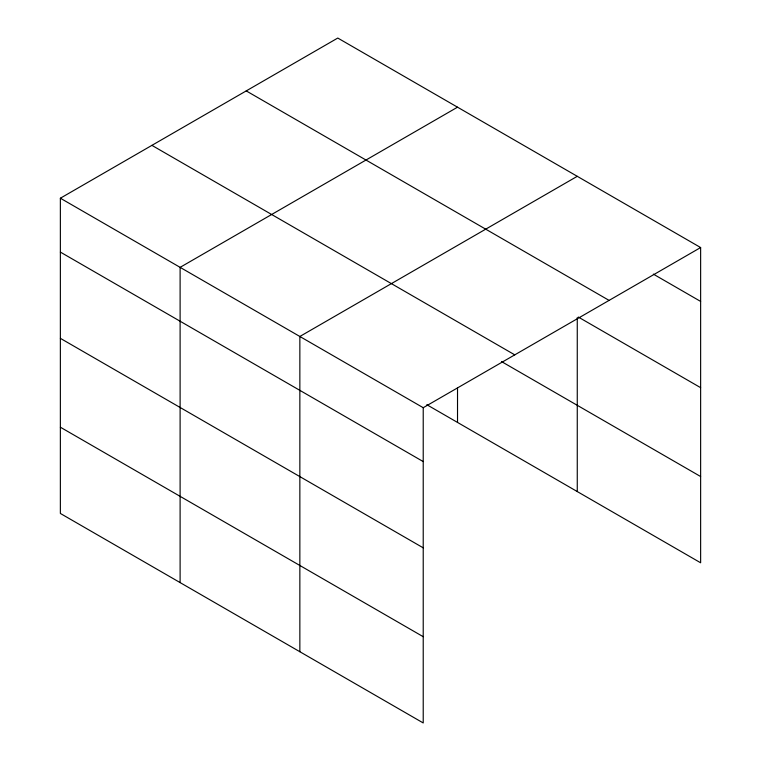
<?xml version="1.0" encoding="UTF-8"?>
<svg xmlns="http://www.w3.org/2000/svg" width="761" height="761" viewBox="0 0 761 761"><rect width="100%" height="100%" fill="white"/><g stroke="black" fill="none" stroke-linecap="round" stroke-linejoin="round"><path stroke-width="1.14" d="M60.366 198.212L423.221 407.706L423.221 722.95L60.366 513.456L60.366 198.212L337.779 38.05L700.634 247.544L700.634 562.788L426.816 404.7M457.523 107.187L180.11 267.349L180.11 582.593M577.266 176.314L299.853 336.476L299.853 651.72M423.221 407.706L700.634 247.544M653.347 274.122L700.634 301.423M246.231 90.901L609.085 300.395M578.293 317.042L700.634 387.672M151.915 145.361L514.769 354.854M501.528 361.58L700.634 476.538M60.366 252.091L423.221 461.585M60.366 338.341L423.221 547.834M60.366 427.206L423.221 636.7M577.266 317.632L577.266 491.558M457.523 388.158L457.523 422.422"/></g></svg>
